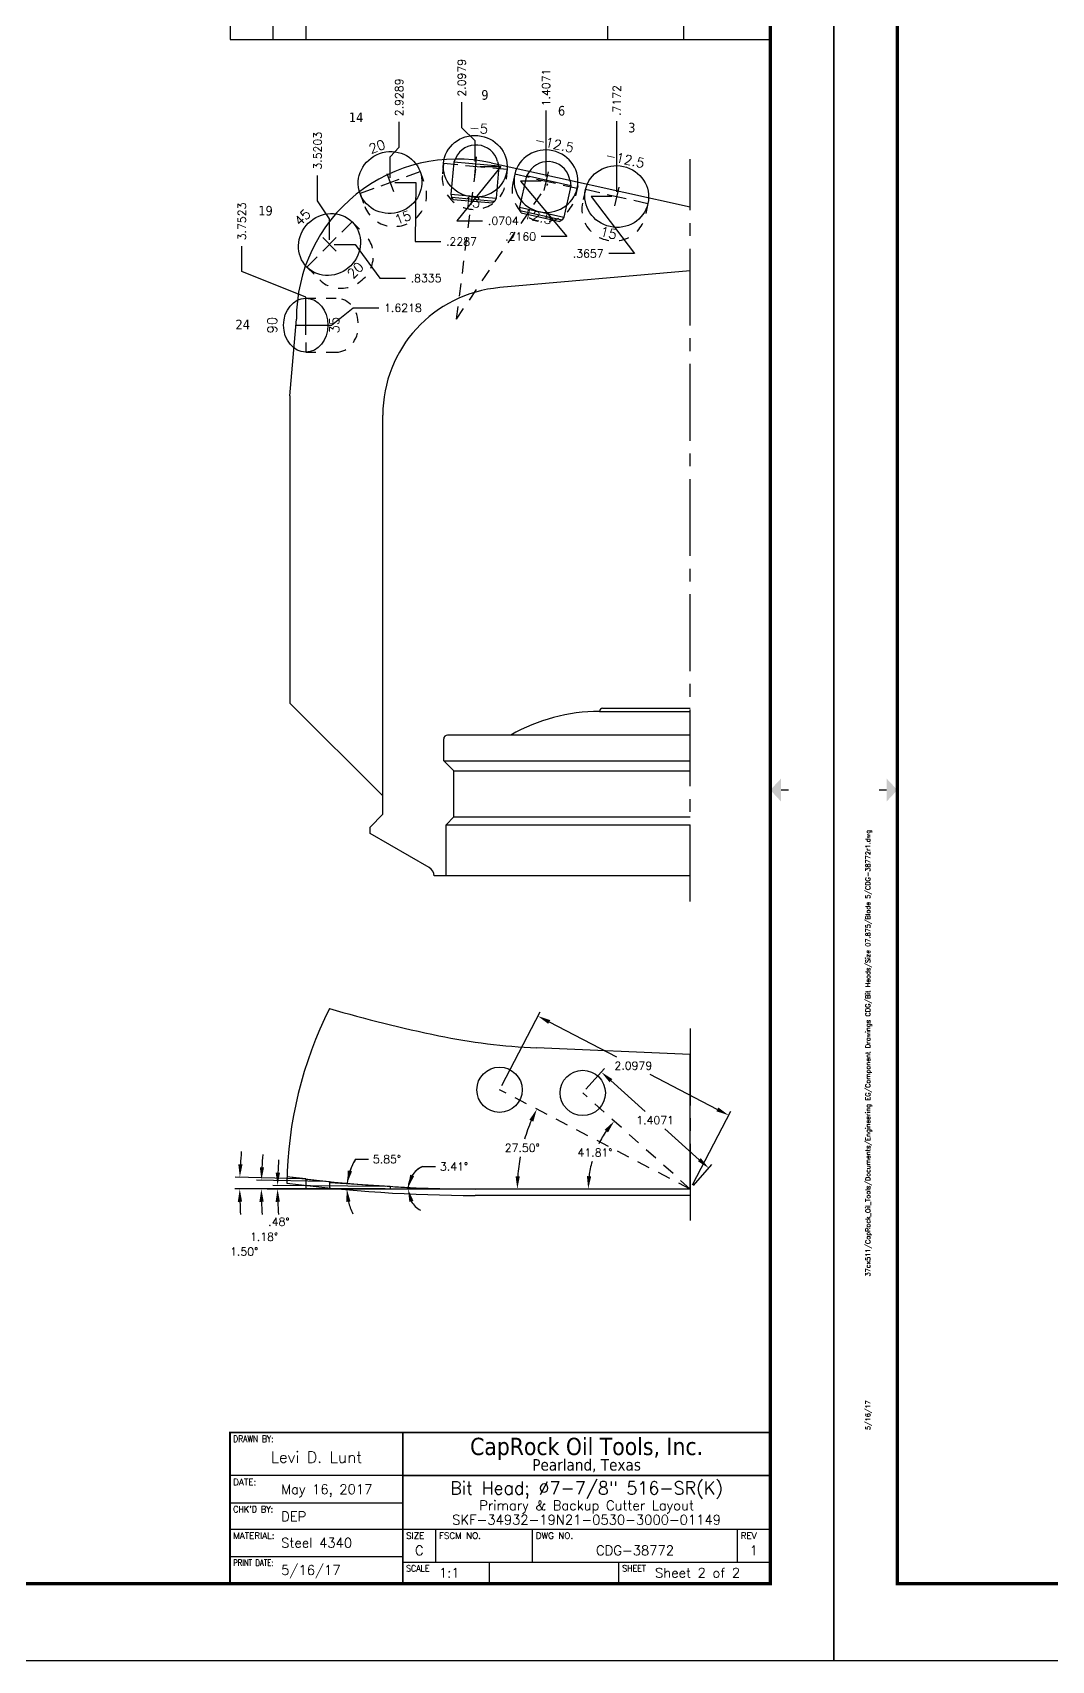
# Model space of a CAD drawing. Extents: x 86.1 to 137.7, y 40.9 to 65.7.
# Drawn here: x 100.31 to 110.26, y 40.86 to 56.76 of the extents above; entities that cross this region are included whole.
import ezdxf
from ezdxf.enums import TextEntityAlignment as Align

# ---------------------------------------------------------------- set-up
doc = ezdxf.new("R2010")
doc.units = 0
doc.header["$MEASUREMENT"] = 0
doc.header["$PDMODE"] = 3
doc.linetypes.add('CENTER2', pattern=[1.125, 0.75, -0.125, 0.125, -0.125])
doc.linetypes.add('HIDDEN2', pattern=[0.1875, 0.125, -0.0625])
doc.layers.get('0').update_dxf_attribs({"linetype": 'CONTINUOUS'})
doc.layers.get('Defpoints').update_dxf_attribs({"color": 10, "linetype": 'CONTINUOUS'})
doc.layers.add('Backups', color=7, linetype='CONTINUOUS', true_color=0xa88f73)
doc.layers.add('Blade_3', color=7, linetype='CONTINUOUS', true_color=0x00cc00)
for name, color, linetype in [('CLine', 5, 'CENTER2'), ('Dim', 132, 'CONTINUOUS'), ('Title Block', 7, 'CONTINUOUS')]:
    doc.layers.add(name, color=color, linetype=linetype)
doc.styles.add('Block', font='tahoma.ttf')
doc.styles.add('RomanS', font='romans')
doc.dimstyles.get("Standard").update_dxf_attribs({"dimtxt": 0.078125, "dimasz": 0.125, "dimexe": 0.046875, "dimexo": 0.046875, "dimgap": 0.046875, "dimtad": 0, "dimtih": 1, "dimtoh": 1, "dimdec": 4, "dimzin": 4, "dimdsep": 46, "dimtxsty": 'RomanS', "dimcen": 0.09375, "dimclre": 9, "dimazin": 1, "dimtfac": 1, "dimtdec": 4, "dimtofl": 0, "dimtmove": 0, "dimatfit": 1, "dimfxl": 1, "dimtolj": 1, "dimtzin": 0, "dimarcsym": 0})

# ---------------------------------------------------------------- blocks, each defined once
blk = doc.blocks.new('COT_cblock')
at = {"layer": 'Defpoints'}
blk.add_point((0.188, 0.188), dxfattribs=at)
at = {"layer": 'Title Block'}
for p, q in [((16.107, 16.25), (16.107, 15.828)), ((16.528, 15.828), (16.528, 16.039)), ((16.849, 15.828), (16.849, 16.039)), ((19.794, 15.828), (19.794, 16.039)), ((20.536, 15.828), (20.536, 16.039)), ((16.107, 15.828), (21.38, 15.828)), ((17.794, 1.805), (16.107, 1.805)), ((16.107, 1.539), (17.794, 1.539)), ((16.107, 1.282), (21.38, 1.282)), ((18.115, 0.961), (18.115, 1.282)), ((19.06, 0.961), (19.06, 1.282)), ((21.059, 0.961), (21.059, 1.282)), ((16.107, 1.016), (17.794, 1.016)), ((17.794, 0.961), (21.38, 0.961)), ((18.638, 0.75), (18.638, 0.961)), ((19.903, 0.75), (19.903, 0.961))]:
    blk.add_line(p, q, dxfattribs=at)
at = {"layer": 'Title Block', "color": 8}
blk.add_lwpolyline([(0, 0), (22, 0), (22, 17), (0, 17)], close=True, dxfattribs=at)
at = {"layer": 'Title Block', "const_width": 0.03}
blk.add_lwpolyline([(21.38, 16.25), (0.62, 16.25), (0.62, 0.75), (21.38, 0.75)], close=True, dxfattribs=at)
at = {"layer": 'Title Block'}
for points, const_width in [([(0.44, 8.5), (0.515, 8.5)], 0.015), ([(21.56, 8.5), (21.485, 8.5)], 0.015), ([(16.107, 0.75), (16.107, 2.227), (21.38, 2.227)], 0.0169), ([(17.794, 0.75), (17.794, 2.227)], 0.0169), ([(17.794, 1.805), (21.38, 1.805)], 0.0169)]:
    blk.add_lwpolyline(points, dxfattribs=dict(at, const_width=const_width))
for points in [[(0.515, 8.387), (0.515, 8.612), (0.62, 8.5)], [(21.485, 8.387), (21.485, 8.612), (21.38, 8.5)]]:
    blk.add_solid(points, dxfattribs=at)
at = {"layer": 'Title Block', "style": 'RomanS'}
for s, width, p in [('DRAWN BY:', 0.86, (16.138, 2.195)), ("CHK'D BY:", 0.91, (16.138, 1.508)), ('PRINT DATE:', 0.78, (16.138, 0.985)), ('SCALE', 0.9, (17.825, 0.93)), ('SHEET', 0.9, (19.935, 0.93))]:
    blk.add_text(s, height=0.0625, dxfattribs=dict(at, width=width)).set_placement(p, align=Align.TOP_LEFT)
at = {"layer": 'Title Block', "style": 'Block'}
for s, height, p in [('CapRock Oil Tools, Inc.', 0.16875, (19.587, 2.09)), ('Pearland, Texas', 0.1125, (19.587, 1.91))]:
    blk.add_text(s, height=height, dxfattribs=at).set_placement(p, align=Align.MIDDLE_CENTER)
at = {"layer": 'Title Block', "style": 'RomanS'}
for s, p in [('DATE:', (16.138, 1.773)), ('MATERIAL:', (16.138, 1.25)), ('SIZE', (17.825, 1.25)), ('FSCM NO.', (18.146, 1.25)), ('DWG NO.', (19.091, 1.25)), ('REV', (21.091, 1.25))]:
    blk.add_text(s, height=0.0625, dxfattribs=at).set_placement(p, align=Align.TOP_LEFT)
at = {"layer": 'Title Block', "color": 3, "style": 'RomanS'}
blk.add_text('C', height=0.094, dxfattribs=at).set_placement((17.954, 1.121), align=Align.TOP_CENTER)
at = {"layer": 'Title Block', "color": 1, "style": 'RomanS', "flags": 8}
for tag, p in [('FNAME', (0.37, 3.75)), ('REVDATE', (0.37, 2.25)), ('USER', (0.37, 0.75))]:
    blk.add_attdef(tag, text='', height=0.047, rotation=90, dxfattribs=at).set_placement(p, align=Align.BOTTOM_LEFT)
at = {"layer": 'Title Block', "color": 3, "style": 'RomanS', "flags": 8}
for tag, height, p in [('DRAWN', 0.11, (16.95, 1.984)), ('TITL1', 0.125, (19.587, 1.684)), ('TITL2', 0.094, (19.587, 1.514)), ('TITL3', 0.094, (19.587, 1.374))]:
    blk.add_attdef(tag, text='', height=height, dxfattribs=at).set_placement(p, align=Align.MIDDLE_CENTER)
for tag, p in [('DDATE', (16.606, 1.672)), ('CHECK', (16.606, 1.406)), ('MATRL', (16.606, 1.149)), ('PDATE', (16.606, 0.883)), ('SCALE', (18.146, 0.855)), ('SHEET', (20.255, 0.855))]:
    blk.add_attdef(tag, text='', height=0.094, dxfattribs=at).set_placement(p, align=Align.MIDDLE_LEFT)
for tag, p in [('FSCM#', (18.587, 1.121)), ('DWG#', (20.06, 1.121)), ('REV#', (21.22, 1.121))]:
    blk.add_attdef(tag, text='', height=0.094, dxfattribs=at).set_placement(p, align=Align.TOP_CENTER)
blk = doc.blocks.new('CMark')
at = {"layer": 'CLine'}
for p, q in [((-0.094, 0), (0.094, 0)), ((0, 0.094), (0, -0.094))]:
    blk.add_line(p, q, dxfattribs=at)
blk = doc.blocks.new('1613@12.5')
for p, q in [((-0.17, 0), (-0.312, 0)), ((0.171, 0), (0.312, 0))]:
    blk.add_line(p, q)
at = {"color": 8, "linetype": 'HIDDEN2', "ltscale": 0.5}
blk.add_line((-0.312, 0), (-0.312, -0.09), dxfattribs=at)
at = {"color": 8, "linetype": 'HIDDEN2', "ltscale": 0.5, "flags": 128}
blk.add_lwpolyline([(0.312, 0.022), (0.312, -0.09)], dxfattribs=at)
blk.add_ellipse((0, 0), major_axis=(-0.312, 0), ratio=0.97632, start_param=3.141593, end_param=9.424778)
at = {"color": 8, "linetype": 'HIDDEN2', "ltscale": 0.5}
blk.add_ellipse((0, -0.09), major_axis=(-0.312, 0), ratio=0.97632, start_param=0, end_param=3.141593, dxfattribs=at)
blk.add_blockref('CMark', (0, 0))
at = {"style": 'RomanS'}
blk.add_text('12.5', height=0.094, dxfattribs=at).set_placement((0, -0.355), align=Align.MIDDLE_CENTER)
blk.add_attdef('ANG', text='', height=0.094, dxfattribs=at).set_placement((0, 0.298), align=Align.BOTTOM_CENTER)
blk = doc.blocks.new('1613@15')
for p, q in [((-0.17, 0), (-0.312, 0)), ((0.171, 0), (0.312, 0))]:
    blk.add_line(p, q)
at = {"color": 8, "linetype": 'HIDDEN2', "ltscale": 0.5}
blk.add_line((-0.312, 0), (-0.312, -0.135), dxfattribs=at)
at = {"color": 8, "linetype": 'HIDDEN2', "ltscale": 0.5, "flags": 128}
blk.add_lwpolyline([(0.312, 0), (0.312, -0.135)], dxfattribs=at)
blk.add_ellipse((0, 0), major_axis=(-0.312, 0), ratio=0.965926, start_param=-3.141592653589793, end_param=3.141592653589793)
at = {"color": 8, "linetype": 'HIDDEN2', "ltscale": 0.5}
blk.add_ellipse((0, -0.135), major_axis=(-0.312, 0), ratio=0.965926, start_param=0, end_param=3.141593, dxfattribs=at)
blk.add_blockref('CMark', (0, 0))
at = {"style": 'RomanS'}
blk.add_text('15', height=0.094, dxfattribs=at).set_placement((0, -0.364), align=Align.MIDDLE_CENTER)
blk.add_attdef('ANG', text='', height=0.094, dxfattribs=at).set_placement((0, 0.298), align=Align.BOTTOM_CENTER)
blk = doc.blocks.new('1313@35')
for p, q in [((-0.17, 0), (-0.265, 0)), ((0.171, 0), (0.264, 0))]:
    blk.add_line(p, q)
at = {"color": 8, "linetype": 'HIDDEN2', "ltscale": 0.5}
blk.add_line((-0.265, 0), (-0.265, -0.298), dxfattribs=at)
at = {"color": 8, "linetype": 'HIDDEN2', "ltscale": 0.5, "flags": 128}
blk.add_lwpolyline([(0.264, 0), (0.264, -0.298)], dxfattribs=at)
blk.add_ellipse((0, 0), major_axis=(0.264, 0), ratio=0.819152)
at = {"color": 8, "linetype": 'HIDDEN2', "ltscale": 0.5}
blk.add_ellipse((0, -0.298), major_axis=(0.264, 0), ratio=0.819152, start_param=3.141593, end_param=6.283185, dxfattribs=at)
blk.add_blockref('CMark', (0, 0))
at = {"style": 'RomanS'}
blk.add_text('35', height=0.094, dxfattribs=at).set_placement((0, -0.279), align=Align.MIDDLE_CENTER)
blk.add_attdef('ANG', text='', height=0.094, dxfattribs=at).set_placement((0, 0.251), align=Align.BOTTOM_CENTER)
blk = doc.blocks.new('1613@13')
for p, q in [((-0.17, 0), (-0.312, 0)), ((0.171, 0), (0.312, 0))]:
    blk.add_line(p, q)
at = {"color": 8, "linetype": 'HIDDEN2', "ltscale": 0.5}
blk.add_line((-0.312, 0), (-0.312, -0.117), dxfattribs=at)
at = {"color": 8, "linetype": 'HIDDEN2', "ltscale": 0.5, "flags": 128}
blk.add_lwpolyline([(0.312, 0), (0.312, -0.117)], dxfattribs=at)
blk.add_ellipse((0, 0), major_axis=(-0.312, 0), ratio=0.965926, start_param=-3.141592653589793, end_param=3.141592653589793)
at = {"color": 8, "linetype": 'HIDDEN2', "ltscale": 0.5}
blk.add_ellipse((0, -0.117), major_axis=(-0.312, 0), ratio=0.9744, start_param=0, end_param=3.141593, dxfattribs=at)
blk.add_blockref('CMark', (0, 0))
at = {"style": 'RomanS'}
blk.add_text('13', height=0.094, dxfattribs=at).set_placement((0, -0.352), align=Align.MIDDLE_CENTER)
blk.add_attdef('ANG', text='', height=0.094, dxfattribs=at).set_placement((0, 0.298), align=Align.BOTTOM_CENTER)
blk = doc.blocks.new('1613@20')
for p, q in [((-0.17, 0), (-0.312, 0)), ((0.171, 0), (0.312, 0))]:
    blk.add_line(p, q)
at = {"color": 8, "linetype": 'HIDDEN2', "ltscale": 0.5}
blk.add_line((-0.312, 0), (-0.312, -0.178), dxfattribs=at)
at = {"color": 8, "linetype": 'HIDDEN2', "ltscale": 0.5, "flags": 128}
blk.add_lwpolyline([(0.312, 0), (0.312, -0.178)], dxfattribs=at)
blk.add_ellipse((0, 0), major_axis=(-0.312, 0), ratio=0.939693, start_param=-3.141592653589793, end_param=3.141592653589793)
at = {"color": 8, "linetype": 'HIDDEN2', "ltscale": 0.5}
blk.add_ellipse((0, -0.178), major_axis=(-0.312, 0), ratio=0.939693, start_param=0, end_param=3.141593, dxfattribs=at)
blk.add_blockref('CMark', (0, 0))
at = {"style": 'RomanS'}
blk.add_text('20', height=0.094, dxfattribs=at).set_placement((0, -0.356), align=Align.MIDDLE_CENTER)
blk.add_attdef('ANG', text='', height=0.094, dxfattribs=at).set_placement((0, 0.298), align=Align.BOTTOM_CENTER)
blk = doc.blocks.new('*D48')
at = {"layer": 'Defpoints', "color": 0, "linetype": 'ByBlock', "transparency": 16777216}
for p in [(102.605, 45.468), (103.212, 45.527), (103.803, 45.492), (103.978, 45.472), (104.632, 45.468)]:
    blk.add_point(p, dxfattribs=at)
at = {"layer": 'Dim', "color": 0, "linetype": 'ByBlock', "lineweight": -2, "transparency": 16777216}
blk.add_line((104.122, 45.687), (104.247, 45.687), dxfattribs=at)
at = {"layer": 'Dim', "color": 9, "linetype": 'ByBlock', "lineweight": -2, "transparency": 16777216}
blk.add_line((103.85, 45.489), (104.025, 45.479), dxfattribs=at)
at = {"layer": 'Dim', "color": 0, "linetype": 'ByBlock', "lineweight": -2, "transparency": 16777216}
for start, end in [(113.6189, 176.5908), (116.0388, 146.3148), (210.276, 240.552)]:
    blk.add_arc((104.217, 45.468), 0.239, start, end, dxfattribs=at)
at = {"layer": 'Dim', "color": 0, "linetype": 'ByBlock', "transparency": 16777216}
for points in [[(103.991, 45.341), (104.031, 45.352), (103.978, 45.468)], [(104.038, 45.594), (103.999, 45.607), (103.979, 45.482)]]:
    blk.add_solid(points, dxfattribs=at)
at = {"layer": 'Dim', "color": 0, "linetype": 'ByBlock', "transparency": 16777216, "insert": (104.427, 45.687), "char_height": 0.0781, "attachment_point": 5, "style": 'RomanS'}
blk.add_mtext('\\A1;3.41°', dxfattribs=at)
blk = doc.blocks.new('*D49')
at = {"layer": 'Defpoints', "color": 0, "linetype": 'ByBlock', "transparency": 16777216}
for p in [(102.605, 45.468), (102.981, 45.564), (103.213, 45.54), (103.382, 45.486), (104.632, 45.468)]:
    blk.add_point(p, dxfattribs=at)
at = {"layer": 'Dim', "color": 0, "linetype": 'ByBlock', "lineweight": -2, "transparency": 16777216}
blk.add_line((103.467, 45.759), (103.592, 45.759), dxfattribs=at)
at = {"layer": 'Dim', "color": 9, "linetype": 'ByBlock', "lineweight": -2, "transparency": 16777216}
blk.add_line((103.259, 45.535), (103.431, 45.518), dxfattribs=at)
at = {"layer": 'Dim', "color": 0, "linetype": 'ByBlock', "lineweight": -2, "transparency": 16777216}
for start, end in [(147.3418, 174.1541), (147.5259, 160.84), (193.3141, 206.6282)]:
    blk.add_arc((103.921, 45.468), 0.539, start, end, dxfattribs=at)
at = {"layer": 'Dim', "color": 0, "linetype": 'ByBlock', "transparency": 16777216}
for points in [[(103.432, 45.64), (103.391, 45.649), (103.384, 45.522)], [(103.375, 45.341), (103.417, 45.346), (103.381, 45.468)]]:
    blk.add_solid(points, dxfattribs=at)
at = {"layer": 'Dim', "color": 0, "linetype": 'ByBlock', "transparency": 16777216, "insert": (103.773, 45.759), "char_height": 0.0781, "attachment_point": 5, "style": 'RomanS'}
blk.add_mtext('\\A1;5.85°', dxfattribs=at)
blk = doc.blocks.new('*D64')
at = {"layer": 'Defpoints', "color": 0, "linetype": 'ByBlock', "transparency": 16777216}
for p in [(102.705, 45.49), (103.803, 45.492), (103.803, 45.468), (106.732, 45.468)]:
    blk.add_point(p, dxfattribs=at)
at = {"layer": 'Dim', "color": 9, "linetype": 'ByBlock', "lineweight": -2, "transparency": 16777216}
for p, q in [((103.757, 45.493), (102.658, 45.502)), ((103.756, 45.468), (102.658, 45.468))]:
    blk.add_line(p, q, dxfattribs=at)
at = {"layer": 'Dim', "color": 0, "linetype": 'ByBlock', "lineweight": -2, "transparency": 16777216}
for start, end in [(175.9605, 177.739), (181.7785, 183.5569)]:
    blk.add_arc((106.732, 45.468), 4.027, start, end, dxfattribs=at)
at = {"layer": 'Dim', "color": 0, "linetype": 'ByBlock', "transparency": 16777216}
for points in [[(102.729, 45.626), (102.687, 45.627), (102.705, 45.502)], [(102.686, 45.342), (102.728, 45.343), (102.705, 45.468)]]:
    blk.add_solid(points, dxfattribs=at)
at = {"layer": 'Dim', "color": 0, "linetype": 'ByBlock', "transparency": 16777216, "insert": (102.718, 45.148), "char_height": 0.0781, "attachment_point": 5, "style": 'RomanS'}
blk.add_mtext('\\A1;.48°', dxfattribs=at)
blk = doc.blocks.new('*D65')
at = {"layer": 'Defpoints', "color": 0, "linetype": 'ByBlock', "transparency": 16777216}
for p in [(102.548, 45.525), (103.212, 45.468), (103.213, 45.54), (106.732, 45.468)]:
    blk.add_point(p, dxfattribs=at)
at = {"layer": 'Dim', "color": 9, "linetype": 'ByBlock', "lineweight": -2, "transparency": 16777216}
for p, q in [((103.165, 45.468), (102.5, 45.468)), ((103.166, 45.541), (102.501, 45.555))]:
    blk.add_line(p, q, dxfattribs=at)
at = {"layer": 'Dim', "color": 0, "linetype": 'ByBlock', "lineweight": -2, "transparency": 16777216}
for start, end in [(175.3975, 177.1088), (181.7114, 183.4227)]:
    blk.add_arc((106.732, 45.468), 4.185, start, end, dxfattribs=at)
at = {"layer": 'Dim', "color": 0, "linetype": 'ByBlock', "transparency": 16777216}
for points in [[(102.573, 45.678), (102.532, 45.679), (102.548, 45.554)], [(102.528, 45.342), (102.57, 45.343), (102.547, 45.468)]]:
    blk.add_solid(points, dxfattribs=at)
at = {"layer": 'Dim', "color": 0, "linetype": 'ByBlock', "transparency": 16777216, "insert": (102.573, 45.001), "char_height": 0.0781, "attachment_point": 5, "style": 'RomanS'}
blk.add_mtext('\\A1;1.18°', dxfattribs=at)
blk = doc.blocks.new('*D66')
at = {"layer": 'Defpoints', "color": 0, "linetype": 'ByBlock', "transparency": 16777216}
for p in [(102.337, 45.544), (102.98, 45.468), (102.981, 45.566), (106.732, 45.468)]:
    blk.add_point(p, dxfattribs=at)
at = {"layer": 'Dim', "color": 9, "linetype": 'ByBlock', "lineweight": -2, "transparency": 16777216}
for p, q in [((102.933, 45.468), (102.289, 45.468)), ((102.934, 45.567), (102.291, 45.584))]:
    blk.add_line(p, q, dxfattribs=at)
at = {"layer": 'Dim', "color": 0, "linetype": 'ByBlock', "lineweight": -2, "transparency": 16777216}
for start, end in [(175.2431, 176.8723), (181.6291, 183.2583)]:
    blk.add_arc((106.732, 45.468), 4.396, start, end, dxfattribs=at)
at = {"layer": 'Dim', "color": 0, "linetype": 'ByBlock', "transparency": 16777216}
for points in [[(102.363, 45.707), (102.322, 45.708), (102.337, 45.583)], [(102.317, 45.342), (102.359, 45.343), (102.336, 45.468)]]:
    blk.add_solid(points, dxfattribs=at)
at = {"layer": 'Dim', "color": 0, "linetype": 'ByBlock', "transparency": 16777216, "insert": (102.379, 44.856), "char_height": 0.0781, "attachment_point": 5, "style": 'RomanS'}
blk.add_mtext('\\A1;1.50°', dxfattribs=at)
blk = doc.blocks.new('*D97')
at = {"layer": 'Defpoints', "color": 0, "linetype": 'ByBlock', "transparency": 16777216}
for p in [(106.015, 55.896), (106.732, 55.525), (106.015, 55.159)]:
    blk.add_point(p, dxfattribs=at)
at = {"layer": 'Dim', "color": 9, "linetype": 'ByBlock', "lineweight": -2, "transparency": 16777216}
blk.add_line((106.015, 55.206), (106.015, 55.896), dxfattribs=at)
at = {"layer": 'Dim', "color": 0, "linetype": 'ByBlock', "transparency": 16777216, "insert": (106.015, 56.097), "char_height": 0.0781, "attachment_point": 5, "rotation": 90, "style": 'RomanS'}
blk.add_mtext('\\A1;.7172', dxfattribs=at)
blk = doc.blocks.new('*D98')
at = {"layer": 'Defpoints', "color": 0, "linetype": 'ByBlock', "transparency": 16777216}
for p in [(105.325, 56), (106.732, 55.525), (105.325, 55.309)]:
    blk.add_point(p, dxfattribs=at)
at = {"layer": 'Dim', "color": 9, "linetype": 'ByBlock', "lineweight": -2, "transparency": 16777216}
blk.add_line((105.325, 55.356), (105.325, 56), dxfattribs=at)
at = {"layer": 'Dim', "color": 0, "linetype": 'ByBlock', "transparency": 16777216, "insert": (105.325, 56.224), "char_height": 0.0781, "attachment_point": 5, "rotation": 90, "style": 'RomanS'}
blk.add_mtext('\\A1;1.4071', dxfattribs=at)
blk = doc.blocks.new('*D99')
at = {"layer": 'Defpoints', "color": 0, "linetype": 'ByBlock', "transparency": 16777216}
for p in [(104.502, 56.081), (106.732, 55.525), (104.634, 55.454)]:
    blk.add_point(p, dxfattribs=at)
at = {"layer": 'Dim', "color": 9, "linetype": 'ByBlock', "lineweight": -2, "transparency": 16777216}
for p, q in [((104.502, 55.831), (104.502, 56.081)), ((104.634, 55.704), (104.502, 55.831)), ((104.634, 55.501), (104.634, 55.704))]:
    blk.add_line(p, q, dxfattribs=at)
at = {"layer": 'Dim', "color": 0, "linetype": 'ByBlock', "transparency": 16777216, "insert": (104.502, 56.319), "char_height": 0.0781, "attachment_point": 5, "rotation": 90, "style": 'RomanS'}
blk.add_mtext('\\A1;2.0979', dxfattribs=at)
blk = doc.blocks.new('*D100')
at = {"layer": 'Defpoints', "color": 0, "linetype": 'ByBlock', "transparency": 16777216}
for p in [(103.892, 55.89), (106.732, 55.525), (103.803, 55.296)]:
    blk.add_point(p, dxfattribs=at)
at = {"layer": 'Dim', "color": 9, "linetype": 'ByBlock', "lineweight": -2, "transparency": 16777216}
for p, q in [((103.892, 55.64), (103.892, 55.89)), ((103.803, 55.546), (103.892, 55.64)), ((103.803, 55.343), (103.803, 55.546))]:
    blk.add_line(p, q, dxfattribs=at)
at = {"layer": 'Dim', "color": 0, "linetype": 'ByBlock', "transparency": 16777216, "insert": (103.892, 56.128), "char_height": 0.0781, "attachment_point": 5, "rotation": 90, "style": 'RomanS'}
blk.add_mtext('\\A1;2.9289', dxfattribs=at)
blk = doc.blocks.new('*D101')
at = {"layer": 'Defpoints', "color": 0, "linetype": 'ByBlock', "transparency": 16777216}
for p in [(106.732, 55.525), (103.096, 55.366), (103.212, 54.691)]:
    blk.add_point(p, dxfattribs=at)
at = {"layer": 'Dim', "color": 9, "linetype": 'ByBlock', "lineweight": -2, "transparency": 16777216}
for p, q in [((103.096, 55.116), (103.096, 55.366)), ((103.212, 54.941), (103.096, 55.116)), ((103.212, 54.738), (103.212, 54.941))]:
    blk.add_line(p, q, dxfattribs=at)
at = {"layer": 'Dim', "color": 0, "linetype": 'ByBlock', "transparency": 16777216, "insert": (103.096, 55.606), "char_height": 0.0781, "attachment_point": 5, "rotation": 90, "style": 'RomanS'}
blk.add_mtext('\\A1;3.5203', dxfattribs=at)
blk = doc.blocks.new('*D102')
at = {"layer": 'Defpoints', "color": 0, "linetype": 'ByBlock', "transparency": 16777216}
for p in [(106.732, 55.525), (102.357, 54.676), (102.98, 53.903)]:
    blk.add_point(p, dxfattribs=at)
at = {"layer": 'Dim', "color": 9, "linetype": 'ByBlock', "lineweight": -2, "transparency": 16777216}
for p, q in [((102.357, 54.426), (102.357, 54.676)), ((102.98, 54.176), (102.357, 54.426)), ((102.98, 53.95), (102.98, 54.176))]:
    blk.add_line(p, q, dxfattribs=at)
at = {"layer": 'Dim', "color": 0, "linetype": 'ByBlock', "transparency": 16777216, "insert": (102.357, 54.916), "char_height": 0.0781, "attachment_point": 5, "rotation": 90, "style": 'RomanS'}
blk.add_mtext('\\A1;3.7523', dxfattribs=at)
blk = doc.blocks.new('*D104')
at = {"layer": 'Defpoints', "color": 0, "linetype": 'ByBlock', "transparency": 16777216}
for p in [(106.732, 55.525), (103.212, 54.691), (103.953, 54.362)]:
    blk.add_point(p, dxfattribs=at)
at = {"layer": 'Dim', "color": 9, "linetype": 'ByBlock', "lineweight": -2, "transparency": 16777216}
for p, q in [((103.259, 54.691), (103.462, 54.691)), ((103.462, 54.691), (103.703, 54.362)), ((103.703, 54.362), (103.953, 54.362))]:
    blk.add_line(p, q, dxfattribs=at)
at = {"layer": 'Dim', "color": 0, "linetype": 'ByBlock', "transparency": 16777216, "insert": (104.155, 54.362), "char_height": 0.0781, "attachment_point": 5, "style": 'RomanS'}
blk.add_mtext('\\A1;.8335', dxfattribs=at)
blk = doc.blocks.new('*D105')
at = {"layer": 'Defpoints', "color": 0, "linetype": 'ByBlock', "transparency": 16777216}
for p in [(106.732, 55.525), (103.803, 55.296), (104.299, 54.719)]:
    blk.add_point(p, dxfattribs=at)
at = {"layer": 'Dim', "color": 9, "linetype": 'ByBlock', "lineweight": -2, "transparency": 16777216}
for p, q in [((103.85, 55.296), (104.053, 55.296)), ((104.053, 55.296), (104.049, 54.719)), ((104.049, 54.719), (104.299, 54.719))]:
    blk.add_line(p, q, dxfattribs=at)
at = {"layer": 'Dim', "color": 0, "linetype": 'ByBlock', "transparency": 16777216, "insert": (104.5, 54.719), "char_height": 0.0781, "attachment_point": 5, "style": 'RomanS'}
blk.add_mtext('\\A1;.2287', dxfattribs=at)
blk = doc.blocks.new('*D106')
at = {"layer": 'Defpoints', "color": 0, "linetype": 'ByBlock', "transparency": 16777216}
for p in [(106.732, 55.525), (104.634, 55.454), (104.706, 54.922)]:
    blk.add_point(p, dxfattribs=at)
at = {"layer": 'Dim', "color": 9, "linetype": 'ByBlock', "lineweight": -2, "transparency": 16777216}
for p, q in [((104.884, 55.454), (104.456, 54.922)), ((104.681, 55.454), (104.884, 55.454)), ((104.456, 54.922), (104.706, 54.922))]:
    blk.add_line(p, q, dxfattribs=at)
at = {"layer": 'Dim', "color": 0, "linetype": 'ByBlock', "transparency": 16777216, "insert": (104.909, 54.922), "char_height": 0.0781, "attachment_point": 5, "style": 'RomanS'}
blk.add_mtext('\\A1;.0704', dxfattribs=at)
blk = doc.blocks.new('*D107')
at = {"layer": 'Defpoints', "color": 0, "linetype": 'ByBlock', "transparency": 16777216}
for p in [(106.732, 55.525), (105.325, 55.309), (105.279, 54.768)]:
    blk.add_point(p, dxfattribs=at)
at = {"layer": 'Dim', "color": 9, "linetype": 'ByBlock', "lineweight": -2, "transparency": 16777216}
for p, q in [((105.278, 55.309), (105.075, 55.309)), ((105.075, 55.309), (105.529, 54.768)), ((105.529, 54.768), (105.279, 54.768))]:
    blk.add_line(p, q, dxfattribs=at)
at = {"layer": 'Dim', "color": 0, "linetype": 'ByBlock', "transparency": 16777216, "insert": (105.078, 54.768), "char_height": 0.0781, "attachment_point": 5, "style": 'RomanS'}
blk.add_mtext('\\A1;.2160', dxfattribs=at)
blk = doc.blocks.new('*D108')
at = {"layer": 'Defpoints', "color": 0, "linetype": 'ByBlock', "transparency": 16777216}
for p in [(106.732, 55.525), (106.015, 55.159), (105.939, 54.602)]:
    blk.add_point(p, dxfattribs=at)
at = {"layer": 'Dim', "color": 9, "linetype": 'ByBlock', "lineweight": -2, "transparency": 16777216}
for p, q in [((105.968, 55.159), (105.765, 55.159)), ((105.765, 55.159), (106.189, 54.602)), ((106.189, 54.602), (105.939, 54.602))]:
    blk.add_line(p, q, dxfattribs=at)
at = {"layer": 'Dim', "color": 0, "linetype": 'ByBlock', "transparency": 16777216, "insert": (105.737, 54.602), "char_height": 0.0781, "attachment_point": 5, "style": 'RomanS'}
blk.add_mtext('\\A1;.3657', dxfattribs=at)
blk = doc.blocks.new('.4375 in PDC Knuckle')
for p, q in [((-0.205, 0.075), (-0.221, 0.031)), ((-0.221, 0.031), (-0.221, -0.282)), ((0.221, 0.031), (-0.221, 0.031)), ((0.205, 0.075), (0.221, 0.031)), ((0.221, 0.031), (0.221, -0.282)), ((-0.221, -0.282), (0.221, -0.282)), ((-0.221, -0.282), (-0.213, -0.312)), ((-0.213, -0.312), (0.213, -0.312)), ((-0.193, -0.332), (-0.213, -0.312)), ((0.213, -0.312), (0.193, -0.332)), ((0.221, -0.282), (0.213, -0.312)), ((-0.193, -0.332), (0.193, -0.332))]:
    blk.add_line(p, q)
blk.add_arc((0, 0), 0.218, 20, 160)
blk = doc.blocks.new('*D135')
at = {"layer": 'Backups', "color": 0, "linetype": 'ByBlock', "lineweight": -2, "transparency": 16777216}
for start, end in [(156.7448, 163.2254), (169.236, 175.7552)]:
    blk.add_arc((106.732, 45.468), 1.688, start, end, dxfattribs=at)
at = {"layer": 'Backups', "color": 0, "linetype": 'ByBlock', "transparency": 16777216}
for points in [[(105.163, 46.143), (105.201, 46.125), (105.235, 46.247)], [(105.07, 45.592), (105.028, 45.593), (105.045, 45.468)]]:
    blk.add_solid(points, dxfattribs=at)
at = {"layer": 'Defpoints', "color": 0, "linetype": 'ByBlock', "transparency": 16777216}
for p in [(104.871, 46.436), (105.13, 45.998), (104.632, 45.468), (106.732, 45.468), (106.732, 45.468)]:
    blk.add_point(p, dxfattribs=at)
at = {"layer": 'Backups', "color": 0, "linetype": 'ByBlock', "transparency": 16777216, "insert": (105.093, 45.869), "char_height": 0.0781, "attachment_point": 5, "style": 'RomanS'}
blk.add_mtext('\\A1;27.50°', dxfattribs=at)
blk = doc.blocks.new('*D136')
at = {"layer": 'Backups', "color": 0, "linetype": 'ByBlock', "lineweight": -2, "transparency": 16777216}
for start, end in [(145.392, 153.693), (164.3084, 172.798)]:
    blk.add_arc((106.732, 45.468), 0.995, start, end, dxfattribs=at)
at = {"layer": 'Backups', "color": 0, "linetype": 'ByBlock', "transparency": 16777216}
for points in [[(105.897, 46.046), (105.93, 46.02), (105.991, 46.131)], [(105.766, 45.591), (105.724, 45.594), (105.737, 45.468)]]:
    blk.add_solid(points, dxfattribs=at)
at = {"layer": 'Defpoints', "color": 0, "linetype": 'ByBlock', "transparency": 16777216}
for p in [(105.683, 46.406), (105.853, 45.933), (104.632, 45.468), (106.732, 45.468), (106.732, 45.468)]:
    blk.add_point(p, dxfattribs=at)
at = {"layer": 'Backups', "color": 0, "linetype": 'ByBlock', "transparency": 16777216, "insert": (105.803, 45.823), "char_height": 0.0781, "attachment_point": 5, "style": 'RomanS'}
blk.add_mtext('\\A1;41.81°', dxfattribs=at)
blk = doc.blocks.new('*D141')
at = {"layer": 'Backups', "color": 9, "linetype": 'ByBlock', "lineweight": -2, "transparency": 16777216}
for p, q in [((105.715, 46.441), (105.897, 46.644)), ((106.764, 45.503), (106.945, 45.706))]:
    blk.add_line(p, q, dxfattribs=at)
at = {"layer": 'Backups', "color": 0, "linetype": 'ByBlock', "lineweight": -2, "transparency": 16777216}
for p, q in [((105.959, 46.526), (106.294, 46.226)), ((106.821, 45.754), (106.486, 46.054))]:
    blk.add_line(p, q, dxfattribs=at)
at = {"layer": 'Backups', "color": 0, "linetype": 'ByBlock', "transparency": 16777216}
for points in [[(105.972, 46.541), (105.945, 46.51), (105.865, 46.609)], [(106.835, 45.77), (106.807, 45.739), (106.914, 45.671)]]:
    blk.add_solid(points, dxfattribs=at)
at = {"layer": 'Defpoints', "color": 0, "linetype": 'ByBlock', "transparency": 16777216}
for p in [(105.865, 46.609), (105.683, 46.406), (106.732, 45.468)]:
    blk.add_point(p, dxfattribs=at)
at = {"layer": 'Backups', "color": 0, "linetype": 'ByBlock', "transparency": 16777216, "insert": (106.39, 46.14), "char_height": 0.0781, "attachment_point": 5, "style": 'RomanS'}
blk.add_mtext('\\A1;1.4071', dxfattribs=at)
blk = doc.blocks.new('*D142')
at = {"layer": 'Backups', "color": 9, "linetype": 'ByBlock', "lineweight": -2, "transparency": 16777216}
for p, q in [((104.893, 46.478), (105.268, 47.198)), ((106.754, 45.509), (107.129, 46.229))]:
    blk.add_line(p, q, dxfattribs=at)
at = {"layer": 'Backups', "color": 0, "linetype": 'ByBlock', "lineweight": -2, "transparency": 16777216}
for p, q in [((105.357, 47.099), (106.012, 46.758)), ((106.996, 46.245), (106.342, 46.586))]:
    blk.add_line(p, q, dxfattribs=at)
at = {"layer": 'Backups', "color": 0, "linetype": 'ByBlock', "transparency": 16777216}
for points in [[(105.367, 47.117), (105.347, 47.08), (105.246, 47.156)], [(107.006, 46.264), (106.987, 46.227), (107.107, 46.188)]]:
    blk.add_solid(points, dxfattribs=at)
at = {"layer": 'Defpoints', "color": 0, "linetype": 'ByBlock', "transparency": 16777216}
for p in [(105.246, 47.156), (104.871, 46.436), (106.732, 45.468)]:
    blk.add_point(p, dxfattribs=at)
at = {"layer": 'Backups', "color": 0, "linetype": 'ByBlock', "transparency": 16777216, "insert": (106.177, 46.672), "char_height": 0.0781, "attachment_point": 5, "style": 'RomanS'}
blk.add_mtext('\\A1;2.0979', dxfattribs=at)

msp = doc.modelspace()

# ---------------------------------------------------------------- linework, layer by layer
at = {"linetype": 'ByBlock'}
for p, q in [((104.7892, 55.48786), (106.73227, 55.05709)), ((106.73227, 54.43209), (104.87332, 54.26945)), ((102.82602, 53.21239), (102.88852, 53.96239)), ((102.82602, 53.21239), (102.82602, 50.21239)), ((103.73227, 49.30614), (103.73227, 53.02421)), ((102.82602, 50.21239), (103.73227, 49.30614)), ((105.84627, 50.13087), (106.73227, 50.13087)), ((105.87752, 50.16212), (106.73227, 50.16212)), ((104.32627, 49.64989), (104.32627, 49.86239)), ((106.73227, 49.89989), (104.36377, 49.89989)), ((104.32627, 49.64989), (104.42527, 49.55089)), ((104.32627, 49.64989), (106.73227, 49.64989)), ((104.42527, 49.10089), (104.42527, 49.55089)), ((104.42527, 49.55089), (106.73227, 49.55089)), ((103.73227, 49.12736), (103.73227, 49.30614)), ((103.60727, 49.00236), (103.73227, 49.12736)), ((103.60727, 48.93986), (103.60727, 49.00236)), ((104.34927, 49.02489), (104.42527, 49.10089)), ((104.34927, 48.52489), (104.34927, 49.02489)), ((104.34927, 49.02489), (106.73227, 49.02489)), ((104.42527, 49.10089), (106.73227, 49.10089)), ((104.18539, 48.60608), (103.60727, 48.93986)), ((104.34927, 48.52489), (104.23227, 48.52489)), ((106.73227, 48.52489), (104.34927, 48.52489)), ((106.73227, 46.78009), (105.2337, 46.84552)), ((106.73227, 45.46759), (106.73227, 46.78009)), ((106.73227, 45.46759), (106.73227, 45.40509)), ((106.73227, 45.40509), (104.63227, 45.40509))]:
    msp.add_line(p, q, dxfattribs=at)
for centre, radius, start, end in [((104.45102, 53.96239), 1.5625, 77.5, 180), ((104.98227, 53.02421), 1.25, 95, 180), ((105.84627, 48.39942), 1.73145, 90, 119.934154), ((105.87752, 50.13087), 0.03125, 90, 180), ((104.36377, 49.86239), 0.0375, 90, 180), ((104.13852, 48.52489), 0.09375, 0, 60), ((106.73227, 45.46759), 3.9375, 153.413653, 179.147958), ((107.11908, 60.6733), 14, 253.791108, 258.29), ((105.49541, 52.83981), 6, 258.29, 267.5), ((104.63227, 59.40509), 14, 262.459966, 270)]:
    msp.add_arc(centre, radius, start, end, dxfattribs=at)
at = {"layer": 'Backups', "linetype": 'HIDDEN2'}
for p, q in [((104.45102, 53.96239), (104.64167, 55.44486)), ((104.45102, 53.96239), (105.34343, 55.28228)), ((106.73227, 45.46759), (104.87141, 46.43629)), ((106.73227, 45.46759), (105.68347, 46.40565))]:
    msp.add_line(p, q, dxfattribs=at)
at = {"layer": 'Backups', "linetype": 'ByBlock'}
for centre in [(104.87141, 46.43629), (105.68347, 46.40565)]:
    msp.add_circle(centre, 0.221, dxfattribs=at)
at = {"layer": 'CLine'}
for p, q in [((106.73227, 48.27489), (106.73227, 55.52489)), ((106.73227, 47.03442), (106.73227, 45.15942))]:
    msp.add_line(p, q, dxfattribs=at)
at = {"layer": 'Defpoints', "linetype": 'ByBlock'}
for p, q in [((104.63227, 45.46759), (102.60456, 45.46759)), ((106.73227, 45.46759), (104.63227, 45.46759))]:
    msp.add_line(p, q, dxfattribs=at)
msp.add_arc((104.63227, 59.40509), 13.9375, 262.459966, 270, dxfattribs=at)
at = {"layer": 'Dim', "linetype": 'ByBlock'}
for p, q in [((102.98128, 45.56572), (102.7966, 45.58775)), ((102.98123, 45.56377), (103.21268, 45.54007)), ((103.80344, 45.49225), (103.21244, 45.52746))]:
    msp.add_line(p, q, dxfattribs=at)
for radius, start in [(3.75227, 178.501414), (3.52034, 178.820194), (2.92893, 179.517483)]:
    msp.add_arc((106.73227, 45.46759), radius, start, 180, dxfattribs=at)

# ---------------------------------------------------------------- block references
ref = msp.add_blockref('COT_cblock', (86.13411, 40.86395))
ref.add_attrib('TITL1', 'Bit Head; Ø7-7/8" 516-SR(K)', dxfattribs={"layer": 'Title Block', "color": 3, "height": 0.125, "style": 'RomanS', "flags": 8}).set_placement((105.72114, 42.54747), align=Align.MIDDLE_CENTER)
ref.add_attrib('TITL2', 'Primary & Backup Cutter Layout', dxfattribs={"layer": 'Title Block', "color": 3, "height": 0.094, "style": 'RomanS', "flags": 8}).set_placement((105.72114, 42.37827), align=Align.MIDDLE_CENTER)
ref.add_attrib('TITL3', 'SKF-34932-19N21-0530-3000-01149', dxfattribs={"layer": 'Title Block', "color": 3, "height": 0.094, "style": 'RomanS', "flags": 8}).set_placement((105.72114, 42.23787), align=Align.MIDDLE_CENTER)
ref.add_attrib('DWG#', 'CDG-38772', dxfattribs={"layer": 'Title Block', "color": 3, "height": 0.094, "style": 'RomanS', "flags": 8}).set_placement((106.19364, 41.9852), align=Align.TOP_CENTER)
ref.add_attrib('REV#', '1', dxfattribs={"layer": 'Title Block', "color": 3, "height": 0.094, "style": 'RomanS', "flags": 8}).set_placement((107.3538, 41.9852), align=Align.TOP_CENTER)
ref.add_attrib('SHEET', 'Sheet 2 of 2', dxfattribs={"layer": 'Title Block', "color": 3, "height": 0.094, "style": 'RomanS', "flags": 8}).set_placement((106.38942, 41.71942), align=Align.MIDDLE_LEFT)
ref.add_attrib('SCALE', '1:1', dxfattribs={"layer": 'Title Block', "color": 3, "height": 0.094, "style": 'RomanS', "flags": 8}).set_placement((104.28005, 41.71942), align=Align.MIDDLE_LEFT)
ref.add_attrib('DRAWN', 'Levi D. Lunt', dxfattribs={"layer": 'Title Block', "color": 3, "height": 0.11, "style": 'RomanS', "flags": 8}).set_placement((103.08442, 42.84832), align=Align.MIDDLE_CENTER)
ref.add_attrib('DDATE', 'May 16, 2017', dxfattribs={"layer": 'Title Block', "color": 3, "height": 0.094, "style": 'RomanS', "flags": 8}).set_placement((102.74001, 42.53575), align=Align.MIDDLE_LEFT)
ref.add_attrib('CHECK', 'DEP', dxfattribs={"layer": 'Title Block', "color": 3, "height": 0.094, "style": 'RomanS', "flags": 8}).set_placement((102.74001, 42.26996), align=Align.MIDDLE_LEFT)
ref.add_attrib('MATRL', 'Steel 4340', dxfattribs={"layer": 'Title Block', "color": 3, "height": 0.094, "style": 'RomanS', "flags": 8}).set_placement((102.74001, 42.01262), align=Align.MIDDLE_LEFT)
ref.add_attrib('PDATE', '5/16/17', dxfattribs={"layer": 'Title Block', "color": 3, "height": 0.094, "style": 'RomanS', "flags": 8}).set_placement((102.74001, 41.74684), align=Align.MIDDLE_LEFT)
ref = msp.add_blockref('COT_cblock', (108.13411, 40.86395))
ref.add_attrib('REVDATE', '5/16/17', dxfattribs={"layer": 'Title Block', "color": 1, "height": 0.047, "rotation": 90, "style": 'RomanS', "flags": 8}).set_placement((108.50411, 43.11395), align=Align.BOTTOM_LEFT)
ref.add_attrib('FNAME', '37cx511/CapRock_Oil_Tools/Documents/Engineering EG/Component Drawings CDG/Bit Heads/Size 07.875/Blade 5/CDG-38772r1.dwg', dxfattribs={"layer": 'Title Block', "color": 1, "height": 0.047, "rotation": 90, "style": 'RomanS', "flags": 8}).set_placement((108.50411, 44.61395), align=Align.BOTTOM_LEFT)
at = {"layer": 'Backups', "linetype": 'ByBlock'}
for p, rotation in [((104.64167, 55.44486), 355), ((105.34343, 55.28228), 347.5)]:
    msp.add_blockref('.4375 in PDC Knuckle', p, dxfattribs=dict(at, rotation=rotation))
at = {"layer": 'Blade_3', "linetype": 'ByBlock'}
for name, p, rotation, values in [('1613@13', (104.63432, 55.45448), 355, {'ANG': '-5'}), ('1613@15', (103.80334, 55.29622), 20, {'ANG': '20'}), ('1613@12.5', (105.32514, 55.30887), 347.5, {'ANG': '-12.5'}), ('1613@15', (106.01511, 55.15923), 347.5, {'ANG': '-12.5'}), ('1613@20', (103.21193, 54.69139), 45, {'ANG': '45'}), ('1313@35', (102.98, 53.90311), 90, {'ANG': '90'})]:
    msp.add_blockref(name, p, dxfattribs=dict(at, rotation=rotation)).add_auto_attribs(values)

# ---------------------------------------------------------------- texts
at = {"layer": 'Blade_3', "linetype": 'ByBlock', "style": 'Block'}
for s, p in [('9', (104.69339, 56.10473)), ('14', (103.40161, 55.88608)), ('19', (102.51742, 54.97419))]:
    msp.add_text(s, height=0.09375, dxfattribs=at).set_placement(p)
at = {"layer": 'Blade_3', "style": 'Block'}
for s, p in [('6', (105.44168, 55.94992)), ('3', (106.12752, 55.78544)), ('24', (102.29521, 53.86257))]:
    msp.add_text(s, height=0.09375, dxfattribs=at).set_placement(p)

# ---------------------------------------------------------------- dimensions: what is measured, and where the dimension line sits
at = {"layer": 'Backups', "linetype": 'ByBlock'}
for p2, distance, picture, middle in [((104.87141, 46.43629), -0.81171, '*D142', (106.17664, 46.67193)), ((105.68347, 46.40565), -0.27295, '*D141', (106.38984, 46.14006))]:
    dim = msp.add_aligned_dim(p1=(106.73227, 45.46759), p2=p2, distance=distance, dimstyle='Standard', dxfattribs=at)
    dim.commit()
    dim.dimension.update_dxf_attribs({"geometry": picture, "text_midpoint": middle})
for base, line1, picture, middle in [((105.1303, 45.99842), ((106.73227, 45.46759), (104.87141, 46.43629)), '*D135', (105.093, 45.86871)), ((105.85262, 45.93281), ((106.73227, 45.46759), (105.68347, 46.40565)), '*D136', (105.80267, 45.82266))]:
    dim = msp.add_angular_dim_2l(base=base, line1=line1, line2=((106.73227, 45.46759), (104.63227, 45.46759)), dimstyle='Standard', dxfattribs=at)
    dim.commit()
    dim.dimension.update_dxf_attribs({"geometry": picture, "text_midpoint": middle})
at = {"layer": 'Dim', "linetype": 'ByBlock'}
for feature_location, offset, dtype, origin, picture, middle in [((104.634323, 55.454478), (-0.132166, 0.626022), 1, (106.732268, 55.524894), '*D99', (104.502157, 56.318967)), ((103.80334, 55.29622), (0.08842, 0.59329), 1, (106.73227, 55.52489), '*D100', (103.89176, 56.12798)), ((105.32514, 55.30887), (0, 0.69154), 1, (106.73227, 55.52489), '*D98', (105.32514, 56.224)), ((106.01511, 55.15923), (0, 0.73644), 1, (106.73227, 55.52489), '*D97', (106.01511, 56.09694)), ((103.21193, 54.69139), (-0.11554, 0.67445), 1, (106.73227, 55.52489), '*D101', (103.09639, 55.60617)), ((102.98, 53.90311), (-0.62348, 0.77272), 1, (106.73227, 55.52489), '*D102', (102.35652, 54.91615)), ((103.21193, 54.69139), (0.74148, -0.32977), 0, (106.73227, 55.52489), '*D104', (104.15468, 54.36162)), ((103.80334, 55.29622), (0.49535, -0.57727), 0, (106.73227, 55.52489), '*D105', (104.49996, 54.71895)), ((104.63432, 55.45448), (0.0713, -0.53222), 0, (106.73227, 55.52489), '*D106', (104.90875, 54.92226)), ((105.32514, 55.30887), (-0.04612, -0.54063), 0, (106.73227, 55.52489), '*D107', (105.07776, 54.76824)), ((106.01511, 55.15923), (-0.07636, -0.55733), 0, (106.73227, 55.52489), '*D108', (105.73748, 54.6019))]:
    dim = msp.add_ordinate_dim(feature_location=feature_location, offset=offset, dtype=dtype, origin=origin, dimstyle='Standard', dxfattribs=at)
    dim.commit()
    dim.dimension.update_dxf_attribs({"geometry": picture, "text_midpoint": middle})
msp.add_ordinate_dim(feature_location=(102.98, 53.90311), offset=(0.71446, 0.16896), dtype=0, origin=(106.73227, 55.52489), dimstyle='Standard', dxfattribs=at).render()
for base, p1, p2, picture, middle in [((102.33661, 45.54424), (102.98128, 45.56572), (102.98, 45.46759), '*D66', (102.37864, 44.85633)), ((102.54754, 45.52504), (103.21268, 45.54007), (103.21193, 45.46759), '*D65', (102.57326, 45.00071)), ((102.70512, 45.4902), (103.80344, 45.49225), (103.80334, 45.46759), '*D64', (102.71776, 45.14804))]:
    dim = msp.add_angular_dim_3p(base=base, center=(106.73227, 45.46759), p1=p1, p2=p2, dimstyle='Standard', dxfattribs=at)
    dim.commit()
    dim.dimension.update_dxf_attribs({"geometry": picture, "text_midpoint": middle, "dimtype": 165})
for base, line1, picture, middle in [((103.3818, 45.48592), ((102.98123, 45.56377), (103.21268, 45.54007)), '*D49', (103.77253, 45.75852)), ((103.97821, 45.47233), ((103.80344, 45.49225), (103.21244, 45.52746)), '*D48', (104.4274, 45.68687))]:
    dim = msp.add_angular_dim_2l(base=base, line1=line1, line2=((104.63227, 45.46759), (102.60456, 45.46759)), dimstyle='Standard', dxfattribs=at)
    dim.commit()
    dim.dimension.update_dxf_attribs({"geometry": picture, "text_midpoint": middle})

doc.saveas('drawing.dxf')
